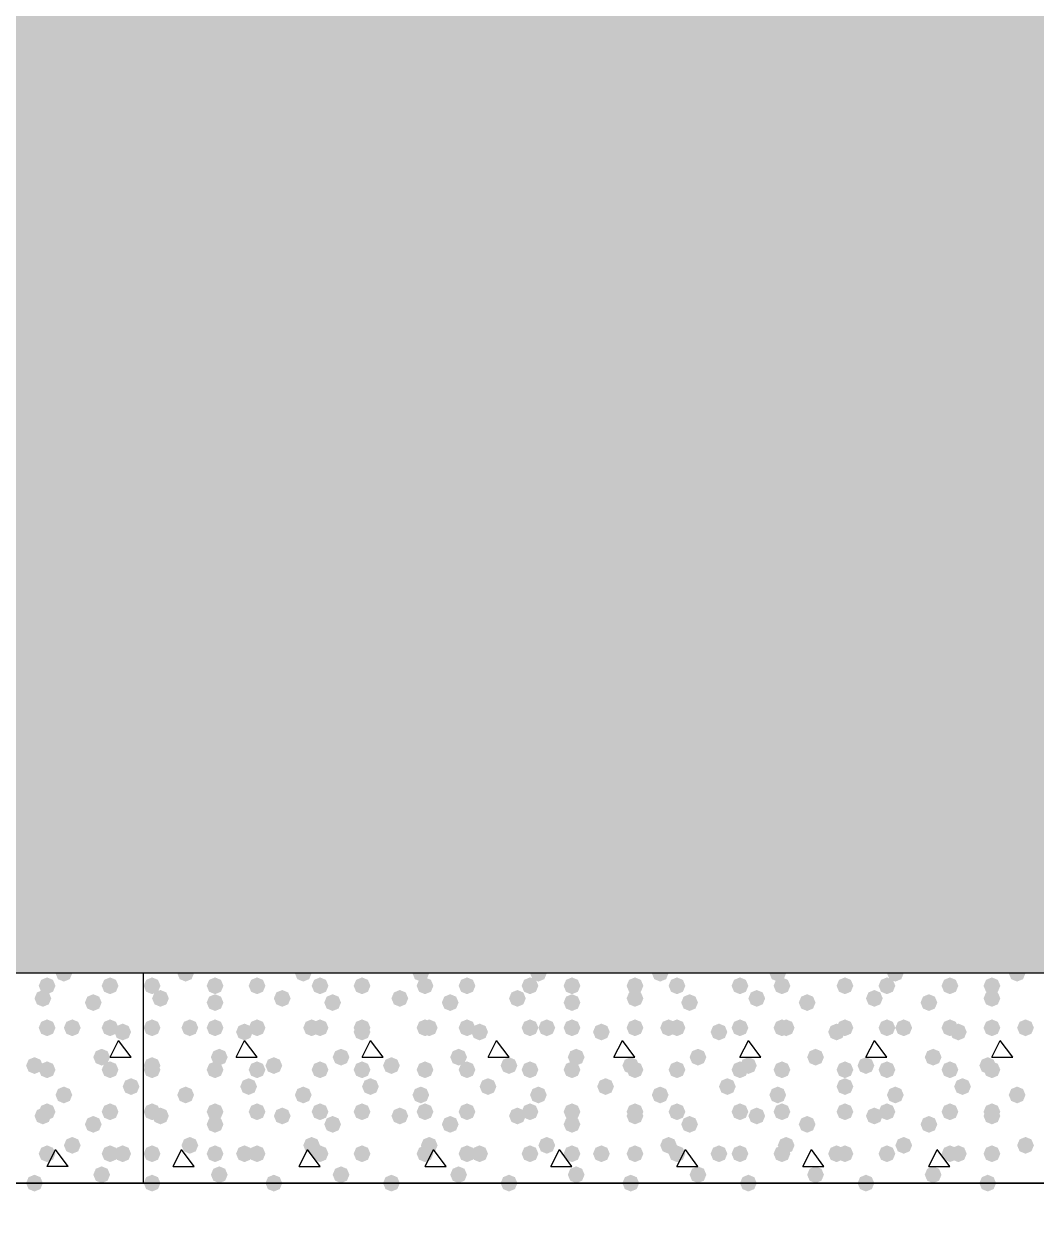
# Model space of a CAD drawing. Header units: millimetres. Extents: x 0 to 420, y 0 to 297.
# Drawn here: x 96.08 to 106.28, y 183.03 to 195.12 of the extents above; entities that cross this region are included whole.
import ezdxf

# ---------------------------------------------------------------- set-up
doc = ezdxf.new("R2010")
doc.units = ezdxf.units.MM
doc.layers.get('0').update_dxf_attribs({"linetype": 'CONTINUOUS'})

msp = doc.modelspace()

# ---------------------------------------------------------------- hatches: boundary and pattern name
at = {"true_color": 0x000008}
h = msp.add_hatch(color=0, dxfattribs=at)
h.paths.add_polyline_path([(201.125667, 204.639333), (39.708667, 204.639333), (201.125667, 185.547)], flags=0)
h.paths.add_polyline_path([(39.708667, 204.639333), (201.125667, 185.547), (39.708667, 185.547)], flags=0)
at = {"true_color": 0x000007}
for points in [[(96.562333, 185.547), (96.537463, 185.487204), (96.477667, 185.462333), (96.417871, 185.487204), (96.393, 185.547), (96.417871, 185.606796), (96.477667, 185.631667), (96.537462, 185.606796)], [(96.393, 185.42), (96.368129, 185.360204), (96.308333, 185.335333), (96.248537, 185.360204), (96.223667, 185.42), (96.248537, 185.479796), (96.308333, 185.504667), (96.368129, 185.479796)], [(97.028, 185.42), (97.003129, 185.360204), (96.943333, 185.335333), (96.883537, 185.360204), (96.858667, 185.42), (96.883537, 185.479796), (96.943333, 185.504667), (97.003129, 185.479796)], [(96.350667, 185.293), (96.325796, 185.233204), (96.266, 185.208333), (96.206204, 185.233204), (96.181333, 185.293), (96.206204, 185.352796), (96.266, 185.377667), (96.325796, 185.352796)], [(96.858667, 185.250667), (96.833796, 185.190871), (96.774, 185.166), (96.714204, 185.190871), (96.689333, 185.250667), (96.714204, 185.310462), (96.774, 185.335333), (96.833796, 185.310463)], [(96.393, 184.996667), (96.368129, 184.936871), (96.308333, 184.912), (96.248537, 184.936871), (96.223667, 184.996667), (96.248537, 185.056462), (96.308333, 185.081333), (96.368129, 185.056463)], [(96.647, 184.996667), (96.622129, 184.936871), (96.562333, 184.912), (96.502538, 184.936871), (96.477667, 184.996667), (96.502537, 185.056462), (96.562333, 185.081333), (96.622129, 185.056463)], [(97.028, 184.996667), (97.003129, 184.936871), (96.943333, 184.912), (96.883537, 184.936871), (96.858667, 184.996667), (96.883537, 185.056462), (96.943333, 185.081333), (97.003129, 185.056463)], [(97.155, 184.954333), (97.130129, 184.894537), (97.070333, 184.869667), (97.010538, 184.894537), (96.985667, 184.954333), (97.010537, 185.014129), (97.070333, 185.039), (97.130129, 185.014129)], [(96.943333, 184.700333), (96.918463, 184.640537), (96.858667, 184.615667), (96.798871, 184.640537), (96.774, 184.700333), (96.798871, 184.760129), (96.858667, 184.785), (96.918462, 184.760129)], [(96.266, 184.615667), (96.241129, 184.555871), (96.181333, 184.531), (96.121537, 184.555871), (96.096667, 184.615667), (96.121537, 184.675462), (96.181333, 184.700333), (96.241129, 184.675463)], [(96.393, 184.573333), (96.368129, 184.513537), (96.308333, 184.488667), (96.248537, 184.513537), (96.223667, 184.573333), (96.248537, 184.633129), (96.308333, 184.658), (96.368129, 184.633129)], [(97.028, 184.573333), (97.003129, 184.513537), (96.943333, 184.488667), (96.883537, 184.513537), (96.858667, 184.573333), (96.883537, 184.633129), (96.943333, 184.658), (97.003129, 184.633129)], [(97.239667, 184.404), (97.214796, 184.344204), (97.155, 184.319333), (97.095204, 184.344204), (97.070333, 184.404), (97.095204, 184.463796), (97.155, 184.488667), (97.214796, 184.463796)], [(96.562333, 184.319333), (96.537463, 184.259537), (96.477667, 184.234667), (96.417871, 184.259537), (96.393, 184.319333), (96.417871, 184.379129), (96.477667, 184.404), (96.537462, 184.379129)], [(96.350667, 184.107667), (96.325796, 184.047871), (96.266, 184.023), (96.206204, 184.047871), (96.181333, 184.107667), (96.206204, 184.167462), (96.266, 184.192333), (96.325796, 184.167463)], [(96.393, 184.15), (96.368129, 184.090204), (96.308333, 184.065333), (96.248537, 184.090204), (96.223667, 184.15), (96.248537, 184.209796), (96.308333, 184.234667), (96.368129, 184.209796)], [(97.028, 184.15), (97.003129, 184.090204), (96.943333, 184.065333), (96.883537, 184.090204), (96.858667, 184.15), (96.883537, 184.209796), (96.943333, 184.234667), (97.003129, 184.209796)], [(96.858667, 184.023), (96.833796, 183.963204), (96.774, 183.938333), (96.714204, 183.963204), (96.689333, 184.023), (96.714204, 184.082796), (96.774, 184.107667), (96.833796, 184.082796)], [(96.647, 183.811333), (96.622129, 183.751537), (96.562333, 183.726667), (96.502538, 183.751537), (96.477667, 183.811333), (96.502537, 183.871129), (96.562333, 183.896), (96.622129, 183.871129)], [(96.393, 183.726667), (96.368129, 183.666871), (96.308333, 183.642), (96.248537, 183.666871), (96.223667, 183.726667), (96.248537, 183.786462), (96.308333, 183.811333), (96.368129, 183.786463)], [(97.028, 183.726667), (97.003129, 183.666871), (96.943333, 183.642), (96.883537, 183.666871), (96.858667, 183.726667), (96.883537, 183.786462), (96.943333, 183.811333), (97.003129, 183.786463)], [(97.155, 183.726667), (97.130129, 183.666871), (97.070333, 183.642), (97.010538, 183.666871), (96.985667, 183.726667), (97.010537, 183.786462), (97.070333, 183.811333), (97.130129, 183.786463)], [(96.943333, 183.515), (96.918463, 183.455204), (96.858667, 183.430333), (96.798871, 183.455204), (96.774, 183.515), (96.798871, 183.574796), (96.858667, 183.599667), (96.918462, 183.574796)], [(96.266, 183.430333), (96.241129, 183.370537), (96.181333, 183.345667), (96.121537, 183.370537), (96.096667, 183.430333), (96.121537, 183.490129), (96.181333, 183.515), (96.241129, 183.490129)]]:
    msp.add_hatch(color=0, dxfattribs=at).paths.add_polyline_path(points, flags=0)
at = {"true_color": 0x000008}
for points in [[(97.79, 185.547), (97.765129, 185.487204), (97.705333, 185.462333), (97.645538, 185.487204), (97.620667, 185.547), (97.645537, 185.606796), (97.705333, 185.631667), (97.765129, 185.606796)], [(98.975333, 185.547), (98.950463, 185.487204), (98.890667, 185.462333), (98.830871, 185.487204), (98.806, 185.547), (98.830871, 185.606796), (98.890667, 185.631667), (98.950462, 185.606796)], [(100.160667, 185.547), (100.135796, 185.487204), (100.076, 185.462333), (100.016204, 185.487204), (99.991333, 185.547), (100.016204, 185.606796), (100.076, 185.631667), (100.135796, 185.606796)], [(101.346, 185.547), (101.321129, 185.487204), (101.261333, 185.462333), (101.201537, 185.487204), (101.176667, 185.547), (101.201537, 185.606796), (101.261333, 185.631667), (101.321129, 185.606796)], [(102.573667, 185.547), (102.548796, 185.487204), (102.489, 185.462333), (102.429204, 185.487204), (102.404333, 185.547), (102.429204, 185.606796), (102.489, 185.631667), (102.548796, 185.606796)], [(103.759, 185.547), (103.734129, 185.487204), (103.674333, 185.462333), (103.614538, 185.487204), (103.589667, 185.547), (103.614537, 185.606796), (103.674333, 185.631667), (103.734129, 185.606796)], [(104.944333, 185.547), (104.919462, 185.487204), (104.859667, 185.462333), (104.799871, 185.487204), (104.775, 185.547), (104.799871, 185.606796), (104.859667, 185.631667), (104.919462, 185.606796)], [(106.172, 185.547), (106.147129, 185.487204), (106.087333, 185.462333), (106.027538, 185.487204), (106.002667, 185.547), (106.027537, 185.606796), (106.087333, 185.631667), (106.147129, 185.606796)], [(97.451333, 185.42), (97.426463, 185.360204), (97.366667, 185.335333), (97.306871, 185.360204), (97.282, 185.42), (97.306871, 185.479796), (97.366667, 185.504667), (97.426462, 185.479796)], [(98.086333, 185.42), (98.061462, 185.360204), (98.001667, 185.335333), (97.941871, 185.360204), (97.917, 185.42), (97.941871, 185.479796), (98.001667, 185.504667), (98.061462, 185.479796)], [(98.509667, 185.42), (98.484796, 185.360204), (98.425, 185.335333), (98.365204, 185.360204), (98.340333, 185.42), (98.365204, 185.479796), (98.425, 185.504667), (98.484796, 185.479796)], [(99.144667, 185.42), (99.119796, 185.360204), (99.06, 185.335333), (99.000204, 185.360204), (98.975333, 185.42), (99.000204, 185.479796), (99.06, 185.504667), (99.119796, 185.479796)], [(99.568, 185.42), (99.543129, 185.360204), (99.483333, 185.335333), (99.423537, 185.360204), (99.398667, 185.42), (99.423537, 185.479796), (99.483333, 185.504667), (99.543129, 185.479796)], [(100.203, 185.42), (100.178129, 185.360204), (100.118333, 185.335333), (100.058538, 185.360204), (100.033667, 185.42), (100.058537, 185.479796), (100.118333, 185.504667), (100.178129, 185.479796)], [(100.626333, 185.42), (100.601463, 185.360204), (100.541667, 185.335333), (100.481871, 185.360204), (100.457, 185.42), (100.481871, 185.479796), (100.541667, 185.504667), (100.601462, 185.479796)], [(101.261333, 185.42), (101.236463, 185.360204), (101.176667, 185.335333), (101.116871, 185.360204), (101.092, 185.42), (101.116871, 185.479796), (101.176667, 185.504667), (101.236462, 185.479796)], [(101.684667, 185.42), (101.659796, 185.360204), (101.6, 185.335333), (101.540204, 185.360204), (101.515333, 185.42), (101.540204, 185.479796), (101.6, 185.504667), (101.659796, 185.479796)], [(102.319667, 185.42), (102.294796, 185.360204), (102.235, 185.335333), (102.175204, 185.360204), (102.150333, 185.42), (102.175204, 185.479796), (102.235, 185.504667), (102.294796, 185.479796)], [(102.743, 185.42), (102.718129, 185.360204), (102.658333, 185.335333), (102.598537, 185.360204), (102.573667, 185.42), (102.598537, 185.479796), (102.658333, 185.504667), (102.718129, 185.479796)], [(103.378, 185.42), (103.353129, 185.360204), (103.293333, 185.335333), (103.233538, 185.360204), (103.208667, 185.42), (103.233537, 185.479796), (103.293333, 185.504667), (103.353129, 185.479796)], [(103.801333, 185.42), (103.776462, 185.360204), (103.716667, 185.335333), (103.656871, 185.360204), (103.632, 185.42), (103.656871, 185.479796), (103.716667, 185.504667), (103.776462, 185.479796)], [(104.436333, 185.42), (104.411463, 185.360204), (104.351667, 185.335333), (104.291871, 185.360204), (104.267, 185.42), (104.291871, 185.479796), (104.351667, 185.504667), (104.411462, 185.479796)], [(104.859667, 185.42), (104.834796, 185.360204), (104.775, 185.335333), (104.715204, 185.360204), (104.690333, 185.42), (104.715204, 185.479796), (104.775, 185.504667), (104.834796, 185.479796)], [(105.494667, 185.42), (105.469796, 185.360204), (105.41, 185.335333), (105.350204, 185.360204), (105.325333, 185.42), (105.350204, 185.479796), (105.41, 185.504667), (105.469796, 185.479796)], [(105.918, 185.42), (105.893129, 185.360204), (105.833333, 185.335333), (105.773537, 185.360204), (105.748667, 185.42), (105.773537, 185.479796), (105.833333, 185.504667), (105.893129, 185.479796)], [(97.536, 185.293), (97.511129, 185.233204), (97.451333, 185.208333), (97.391537, 185.233204), (97.366667, 185.293), (97.391537, 185.352796), (97.451333, 185.377667), (97.511129, 185.352796)], [(98.086333, 185.250667), (98.061462, 185.190871), (98.001667, 185.166), (97.941871, 185.190871), (97.917, 185.250667), (97.941871, 185.310462), (98.001667, 185.335333), (98.061462, 185.310463)], [(98.763667, 185.293), (98.738796, 185.233204), (98.679, 185.208333), (98.619204, 185.233204), (98.594333, 185.293), (98.619204, 185.352796), (98.679, 185.377667), (98.738796, 185.352796)], [(99.271667, 185.250667), (99.246796, 185.190871), (99.187, 185.166), (99.127204, 185.190871), (99.102333, 185.250667), (99.127204, 185.310462), (99.187, 185.335333), (99.246796, 185.310463)], [(99.949, 185.293), (99.924129, 185.233204), (99.864333, 185.208333), (99.804538, 185.233204), (99.779667, 185.293), (99.804537, 185.352796), (99.864333, 185.377667), (99.924129, 185.352796)], [(100.457, 185.250667), (100.432129, 185.190871), (100.372333, 185.166), (100.312538, 185.190871), (100.287667, 185.250667), (100.312537, 185.310462), (100.372333, 185.335333), (100.432129, 185.310463)], [(101.134333, 185.293), (101.109462, 185.233204), (101.049667, 185.208333), (100.989871, 185.233204), (100.965, 185.293), (100.989871, 185.352796), (101.049667, 185.377667), (101.109462, 185.352796)], [(101.684667, 185.250667), (101.659796, 185.190871), (101.6, 185.166), (101.540204, 185.190871), (101.515333, 185.250667), (101.540204, 185.310462), (101.6, 185.335333), (101.659796, 185.310463)], [(102.319667, 185.293), (102.294796, 185.233204), (102.235, 185.208333), (102.175204, 185.233204), (102.150333, 185.293), (102.175204, 185.352796), (102.235, 185.377667), (102.294796, 185.352796)], [(102.87, 185.250667), (102.845129, 185.190871), (102.785333, 185.166), (102.725538, 185.190871), (102.700667, 185.250667), (102.725537, 185.310462), (102.785333, 185.335333), (102.845129, 185.310463)], [(103.547333, 185.293), (103.522463, 185.233204), (103.462667, 185.208333), (103.402871, 185.233204), (103.378, 185.293), (103.402871, 185.352796), (103.462667, 185.377667), (103.522462, 185.352796)], [(104.055333, 185.250667), (104.030463, 185.190871), (103.970667, 185.166), (103.910871, 185.190871), (103.886, 185.250667), (103.910871, 185.310462), (103.970667, 185.335333), (104.030462, 185.310463)], [(104.732667, 185.293), (104.707796, 185.233204), (104.648, 185.208333), (104.588204, 185.233204), (104.563333, 185.293), (104.588204, 185.352796), (104.648, 185.377667), (104.707796, 185.352796)], [(105.283, 185.250667), (105.258129, 185.190871), (105.198333, 185.166), (105.138538, 185.190871), (105.113667, 185.250667), (105.138537, 185.310462), (105.198333, 185.335333), (105.258129, 185.310463)], [(105.918, 185.293), (105.893129, 185.233204), (105.833333, 185.208333), (105.773537, 185.233204), (105.748667, 185.293), (105.773537, 185.352796), (105.833333, 185.377667), (105.893129, 185.352796)], [(97.451333, 184.996667), (97.426463, 184.936871), (97.366667, 184.912), (97.306871, 184.936871), (97.282, 184.996667), (97.306871, 185.056462), (97.366667, 185.081333), (97.426462, 185.056463)], [(97.832333, 184.996667), (97.807463, 184.936871), (97.747667, 184.912), (97.687871, 184.936871), (97.663, 184.996667), (97.687871, 185.056462), (97.747667, 185.081333), (97.807462, 185.056463)], [(98.086333, 184.996667), (98.061462, 184.936871), (98.001667, 184.912), (97.941871, 184.936871), (97.917, 184.996667), (97.941871, 185.056462), (98.001667, 185.081333), (98.061462, 185.056463)], [(98.382667, 184.954333), (98.357796, 184.894537), (98.298, 184.869667), (98.238204, 184.894537), (98.213333, 184.954333), (98.238204, 185.014129), (98.298, 185.039), (98.357796, 185.014129)], [(98.509667, 184.996667), (98.484796, 184.936871), (98.425, 184.912), (98.365204, 184.936871), (98.340333, 184.996667), (98.365204, 185.056462), (98.425, 185.081333), (98.484796, 185.056463)], [(99.06, 184.996667), (99.035129, 184.936871), (98.975333, 184.912), (98.915538, 184.936871), (98.890667, 184.996667), (98.915537, 185.056462), (98.975333, 185.081333), (99.035129, 185.056463)], [(99.144667, 184.996667), (99.119796, 184.936871), (99.06, 184.912), (99.000204, 184.936871), (98.975333, 184.996667), (99.000204, 185.056462), (99.06, 185.081333), (99.119796, 185.056463)], [(99.568, 184.996667), (99.543129, 184.936871), (99.483333, 184.912), (99.423537, 184.936871), (99.398667, 184.996667), (99.423537, 185.056462), (99.483333, 185.081333), (99.543129, 185.056463)], [(99.568, 184.954333), (99.543129, 184.894537), (99.483333, 184.869667), (99.423537, 184.894537), (99.398667, 184.954333), (99.423537, 185.014129), (99.483333, 185.039), (99.543129, 185.014129)], [(100.203, 184.996667), (100.178129, 184.936871), (100.118333, 184.912), (100.058538, 184.936871), (100.033667, 184.996667), (100.058537, 185.056462), (100.118333, 185.081333), (100.178129, 185.056463)], [(100.245333, 184.996667), (100.220463, 184.936871), (100.160667, 184.912), (100.100871, 184.936871), (100.076, 184.996667), (100.100871, 185.056462), (100.160667, 185.081333), (100.220462, 185.056463)], [(100.626333, 184.996667), (100.601463, 184.936871), (100.541667, 184.912), (100.481871, 184.936871), (100.457, 184.996667), (100.481871, 185.056462), (100.541667, 185.081333), (100.601462, 185.056463)], [(100.753333, 184.954333), (100.728463, 184.894537), (100.668667, 184.869667), (100.608871, 184.894537), (100.584, 184.954333), (100.608871, 185.014129), (100.668667, 185.039), (100.728462, 185.014129)], [(101.261333, 184.996667), (101.236463, 184.936871), (101.176667, 184.912), (101.116871, 184.936871), (101.092, 184.996667), (101.116871, 185.056462), (101.176667, 185.081333), (101.236462, 185.056463)], [(101.430667, 184.996667), (101.405796, 184.936871), (101.346, 184.912), (101.286204, 184.936871), (101.261333, 184.996667), (101.286204, 185.056462), (101.346, 185.081333), (101.405796, 185.056463)], [(101.684667, 184.996667), (101.659796, 184.936871), (101.6, 184.912), (101.540204, 184.936871), (101.515333, 184.996667), (101.540204, 185.056462), (101.6, 185.081333), (101.659796, 185.056463)], [(101.981, 184.954333), (101.956129, 184.894537), (101.896333, 184.869667), (101.836537, 184.894537), (101.811667, 184.954333), (101.836537, 185.014129), (101.896333, 185.039), (101.956129, 185.014129)], [(102.319667, 184.996667), (102.294796, 184.936871), (102.235, 184.912), (102.175204, 184.936871), (102.150333, 184.996667), (102.175204, 185.056462), (102.235, 185.081333), (102.294796, 185.056463)], [(102.658333, 184.996667), (102.633463, 184.936871), (102.573667, 184.912), (102.513871, 184.936871), (102.489, 184.996667), (102.513871, 185.056462), (102.573667, 185.081333), (102.633462, 185.056463)], [(102.743, 184.996667), (102.718129, 184.936871), (102.658333, 184.912), (102.598537, 184.936871), (102.573667, 184.996667), (102.598537, 185.056462), (102.658333, 185.081333), (102.718129, 185.056463)], [(103.166333, 184.954333), (103.141462, 184.894537), (103.081667, 184.869667), (103.021871, 184.894537), (102.997, 184.954333), (103.021871, 185.014129), (103.081667, 185.039), (103.141462, 185.014129)], [(103.378, 184.996667), (103.353129, 184.936871), (103.293333, 184.912), (103.233538, 184.936871), (103.208667, 184.996667), (103.233537, 185.056462), (103.293333, 185.081333), (103.353129, 185.056463)], [(103.801333, 184.996667), (103.776462, 184.936871), (103.716667, 184.912), (103.656871, 184.936871), (103.632, 184.996667), (103.656871, 185.056462), (103.716667, 185.081333), (103.776462, 185.056463)], [(103.843667, 184.996667), (103.818796, 184.936871), (103.759, 184.912), (103.699204, 184.936871), (103.674333, 184.996667), (103.699204, 185.056462), (103.759, 185.081333), (103.818796, 185.056463)], [(104.351667, 184.954333), (104.326796, 184.894537), (104.267, 184.869667), (104.207204, 184.894537), (104.182333, 184.954333), (104.207204, 185.014129), (104.267, 185.039), (104.326796, 185.014129)], [(104.436333, 184.996667), (104.411463, 184.936871), (104.351667, 184.912), (104.291871, 184.936871), (104.267, 184.996667), (104.291871, 185.056462), (104.351667, 185.081333), (104.411462, 185.056463)], [(104.859667, 184.996667), (104.834796, 184.936871), (104.775, 184.912), (104.715204, 184.936871), (104.690333, 184.996667), (104.715204, 185.056462), (104.775, 185.081333), (104.834796, 185.056463)], [(105.029, 184.996667), (105.004129, 184.936871), (104.944333, 184.912), (104.884538, 184.936871), (104.859667, 184.996667), (104.884537, 185.056462), (104.944333, 185.081333), (105.004129, 185.056463)], [(105.494667, 184.996667), (105.469796, 184.936871), (105.41, 184.912), (105.350204, 184.936871), (105.325333, 184.996667), (105.350204, 185.056462), (105.41, 185.081333), (105.469796, 185.056463)], [(105.579333, 184.954333), (105.554462, 184.894537), (105.494667, 184.869667), (105.434871, 184.894537), (105.41, 184.954333), (105.434871, 185.014129), (105.494667, 185.039), (105.554462, 185.014129)], [(105.918, 184.996667), (105.893129, 184.936871), (105.833333, 184.912), (105.773537, 184.936871), (105.748667, 184.996667), (105.773537, 185.056462), (105.833333, 185.081333), (105.893129, 185.056463)], [(106.256667, 184.996667), (106.231796, 184.936871), (106.172, 184.912), (106.112204, 184.936871), (106.087333, 184.996667), (106.112204, 185.056462), (106.172, 185.081333), (106.231796, 185.056463)], [(98.128667, 184.700333), (98.103796, 184.640537), (98.044, 184.615667), (97.984204, 184.640537), (97.959333, 184.700333), (97.984204, 184.760129), (98.044, 184.785), (98.103796, 184.760129)], [(99.356333, 184.700333), (99.331463, 184.640537), (99.271667, 184.615667), (99.211871, 184.640537), (99.187, 184.700333), (99.211871, 184.760129), (99.271667, 184.785), (99.331462, 184.760129)], [(100.541667, 184.700333), (100.516796, 184.640537), (100.457, 184.615667), (100.397204, 184.640537), (100.372333, 184.700333), (100.397204, 184.760129), (100.457, 184.785), (100.516796, 184.760129)], [(101.727, 184.700333), (101.702129, 184.640537), (101.642333, 184.615667), (101.582538, 184.640537), (101.557667, 184.700333), (101.582537, 184.760129), (101.642333, 184.785), (101.702129, 184.760129)], [(102.954667, 184.700333), (102.929796, 184.640537), (102.87, 184.615667), (102.810204, 184.640537), (102.785333, 184.700333), (102.810204, 184.760129), (102.87, 184.785), (102.929796, 184.760129)], [(104.14, 184.700333), (104.115129, 184.640537), (104.055333, 184.615667), (103.995538, 184.640537), (103.970667, 184.700333), (103.995537, 184.760129), (104.055333, 184.785), (104.115129, 184.760129)], [(105.325333, 184.700333), (105.300463, 184.640537), (105.240667, 184.615667), (105.180871, 184.640537), (105.156, 184.700333), (105.180871, 184.760129), (105.240667, 184.785), (105.300462, 184.760129)], [(97.451333, 184.615667), (97.426463, 184.555871), (97.366667, 184.531), (97.306871, 184.555871), (97.282, 184.615667), (97.306871, 184.675462), (97.366667, 184.700333), (97.426462, 184.675463)], [(97.451333, 184.573333), (97.426463, 184.513537), (97.366667, 184.488667), (97.306871, 184.513537), (97.282, 184.573333), (97.306871, 184.633129), (97.366667, 184.658), (97.426462, 184.633129)], [(98.086333, 184.573333), (98.061462, 184.513537), (98.001667, 184.488667), (97.941871, 184.513537), (97.917, 184.573333), (97.941871, 184.633129), (98.001667, 184.658), (98.061462, 184.633129)], [(98.509667, 184.573333), (98.484796, 184.513537), (98.425, 184.488667), (98.365204, 184.513537), (98.340333, 184.573333), (98.365204, 184.633129), (98.425, 184.658), (98.484796, 184.633129)], [(98.679, 184.615667), (98.654129, 184.555871), (98.594333, 184.531), (98.534538, 184.555871), (98.509667, 184.615667), (98.534537, 184.675462), (98.594333, 184.700333), (98.654129, 184.675463)], [(99.144667, 184.573333), (99.119796, 184.513537), (99.06, 184.488667), (99.000204, 184.513537), (98.975333, 184.573333), (99.000204, 184.633129), (99.06, 184.658), (99.119796, 184.633129)], [(99.568, 184.573333), (99.543129, 184.513537), (99.483333, 184.488667), (99.423537, 184.513537), (99.398667, 184.573333), (99.423537, 184.633129), (99.483333, 184.658), (99.543129, 184.633129)], [(99.864333, 184.615667), (99.839462, 184.555871), (99.779667, 184.531), (99.719871, 184.555871), (99.695, 184.615667), (99.719871, 184.675462), (99.779667, 184.700333), (99.839462, 184.675463)], [(100.203, 184.573333), (100.178129, 184.513537), (100.118333, 184.488667), (100.058538, 184.513537), (100.033667, 184.573333), (100.058537, 184.633129), (100.118333, 184.658), (100.178129, 184.633129)], [(100.626333, 184.573333), (100.601463, 184.513537), (100.541667, 184.488667), (100.481871, 184.513537), (100.457, 184.573333), (100.481871, 184.633129), (100.541667, 184.658), (100.601462, 184.633129)], [(101.049667, 184.615667), (101.024796, 184.555871), (100.965, 184.531), (100.905204, 184.555871), (100.880333, 184.615667), (100.905204, 184.675462), (100.965, 184.700333), (101.024796, 184.675463)], [(101.261333, 184.573333), (101.236463, 184.513537), (101.176667, 184.488667), (101.116871, 184.513537), (101.092, 184.573333), (101.116871, 184.633129), (101.176667, 184.658), (101.236462, 184.633129)], [(101.684667, 184.573333), (101.659796, 184.513537), (101.6, 184.488667), (101.540204, 184.513537), (101.515333, 184.573333), (101.540204, 184.633129), (101.6, 184.658), (101.659796, 184.633129)], [(102.277333, 184.615667), (102.252463, 184.555871), (102.192667, 184.531), (102.132871, 184.555871), (102.108, 184.615667), (102.132871, 184.675462), (102.192667, 184.700333), (102.252462, 184.675463)], [(102.319667, 184.573333), (102.294796, 184.513537), (102.235, 184.488667), (102.175204, 184.513537), (102.150333, 184.573333), (102.175204, 184.633129), (102.235, 184.658), (102.294796, 184.633129)], [(102.743, 184.573333), (102.718129, 184.513537), (102.658333, 184.488667), (102.598537, 184.513537), (102.573667, 184.573333), (102.598537, 184.633129), (102.658333, 184.658), (102.718129, 184.633129)], [(103.378, 184.573333), (103.353129, 184.513537), (103.293333, 184.488667), (103.233538, 184.513537), (103.208667, 184.573333), (103.233537, 184.633129), (103.293333, 184.658), (103.353129, 184.633129)], [(103.462667, 184.615667), (103.437796, 184.555871), (103.378, 184.531), (103.318204, 184.555871), (103.293333, 184.615667), (103.318204, 184.675462), (103.378, 184.700333), (103.437796, 184.675463)], [(103.801333, 184.573333), (103.776462, 184.513537), (103.716667, 184.488667), (103.656871, 184.513537), (103.632, 184.573333), (103.656871, 184.633129), (103.716667, 184.658), (103.776462, 184.633129)], [(104.436333, 184.573333), (104.411463, 184.513537), (104.351667, 184.488667), (104.291871, 184.513537), (104.267, 184.573333), (104.291871, 184.633129), (104.351667, 184.658), (104.411462, 184.633129)], [(104.648, 184.615667), (104.623129, 184.555871), (104.563333, 184.531), (104.503537, 184.555871), (104.478667, 184.615667), (104.503537, 184.675462), (104.563333, 184.700333), (104.623129, 184.675463)], [(104.859667, 184.573333), (104.834796, 184.513537), (104.775, 184.488667), (104.715204, 184.513537), (104.690333, 184.573333), (104.715204, 184.633129), (104.775, 184.658), (104.834796, 184.633129)], [(105.494667, 184.573333), (105.469796, 184.513537), (105.41, 184.488667), (105.350204, 184.513537), (105.325333, 184.573333), (105.350204, 184.633129), (105.41, 184.658), (105.469796, 184.633129)], [(105.875667, 184.615667), (105.850796, 184.555871), (105.791, 184.531), (105.731204, 184.555871), (105.706333, 184.615667), (105.731204, 184.675462), (105.791, 184.700333), (105.850796, 184.675463)], [(105.918, 184.573333), (105.893129, 184.513537), (105.833333, 184.488667), (105.773537, 184.513537), (105.748667, 184.573333), (105.773537, 184.633129), (105.833333, 184.658), (105.893129, 184.633129)], [(98.425, 184.404), (98.400129, 184.344204), (98.340333, 184.319333), (98.280538, 184.344204), (98.255667, 184.404), (98.280537, 184.463796), (98.340333, 184.488667), (98.400129, 184.463796)], [(99.652667, 184.404), (99.627796, 184.344204), (99.568, 184.319333), (99.508204, 184.344204), (99.483333, 184.404), (99.508204, 184.463796), (99.568, 184.488667), (99.627796, 184.463796)], [(100.838, 184.404), (100.813129, 184.344204), (100.753333, 184.319333), (100.693537, 184.344204), (100.668667, 184.404), (100.693537, 184.463796), (100.753333, 184.488667), (100.813129, 184.463796)], [(102.023333, 184.404), (101.998463, 184.344204), (101.938667, 184.319333), (101.878871, 184.344204), (101.854, 184.404), (101.878871, 184.463796), (101.938667, 184.488667), (101.998462, 184.463796)], [(103.251, 184.404), (103.226129, 184.344204), (103.166333, 184.319333), (103.106537, 184.344204), (103.081667, 184.404), (103.106537, 184.463796), (103.166333, 184.488667), (103.226129, 184.463796)], [(104.436333, 184.404), (104.411463, 184.344204), (104.351667, 184.319333), (104.291871, 184.344204), (104.267, 184.404), (104.291871, 184.463796), (104.351667, 184.488667), (104.411462, 184.463796)], [(105.621667, 184.404), (105.596796, 184.344204), (105.537, 184.319333), (105.477204, 184.344204), (105.452333, 184.404), (105.477204, 184.463796), (105.537, 184.488667), (105.596796, 184.463796)], [(97.79, 184.319333), (97.765129, 184.259537), (97.705333, 184.234667), (97.645538, 184.259537), (97.620667, 184.319333), (97.645537, 184.379129), (97.705333, 184.404), (97.765129, 184.379129)], [(98.975333, 184.319333), (98.950463, 184.259537), (98.890667, 184.234667), (98.830871, 184.259537), (98.806, 184.319333), (98.830871, 184.379129), (98.890667, 184.404), (98.950462, 184.379129)], [(100.160667, 184.319333), (100.135796, 184.259537), (100.076, 184.234667), (100.016204, 184.259537), (99.991333, 184.319333), (100.016204, 184.379129), (100.076, 184.404), (100.135796, 184.379129)], [(101.346, 184.319333), (101.321129, 184.259537), (101.261333, 184.234667), (101.201537, 184.259537), (101.176667, 184.319333), (101.201537, 184.379129), (101.261333, 184.404), (101.321129, 184.379129)], [(102.573667, 184.319333), (102.548796, 184.259537), (102.489, 184.234667), (102.429204, 184.259537), (102.404333, 184.319333), (102.429204, 184.379129), (102.489, 184.404), (102.548796, 184.379129)], [(103.759, 184.319333), (103.734129, 184.259537), (103.674333, 184.234667), (103.614538, 184.259537), (103.589667, 184.319333), (103.614537, 184.379129), (103.674333, 184.404), (103.734129, 184.379129)], [(104.944333, 184.319333), (104.919462, 184.259537), (104.859667, 184.234667), (104.799871, 184.259537), (104.775, 184.319333), (104.799871, 184.379129), (104.859667, 184.404), (104.919462, 184.379129)], [(106.172, 184.319333), (106.147129, 184.259537), (106.087333, 184.234667), (106.027538, 184.259537), (106.002667, 184.319333), (106.027537, 184.379129), (106.087333, 184.404), (106.147129, 184.379129)], [(97.451333, 184.15), (97.426463, 184.090204), (97.366667, 184.065333), (97.306871, 184.090204), (97.282, 184.15), (97.306871, 184.209796), (97.366667, 184.234667), (97.426462, 184.209796)], [(97.536, 184.107667), (97.511129, 184.047871), (97.451333, 184.023), (97.391537, 184.047871), (97.366667, 184.107667), (97.391537, 184.167462), (97.451333, 184.192333), (97.511129, 184.167463)], [(98.086333, 184.15), (98.061462, 184.090204), (98.001667, 184.065333), (97.941871, 184.090204), (97.917, 184.15), (97.941871, 184.209796), (98.001667, 184.234667), (98.061462, 184.209796)], [(98.509667, 184.15), (98.484796, 184.090204), (98.425, 184.065333), (98.365204, 184.090204), (98.340333, 184.15), (98.365204, 184.209796), (98.425, 184.234667), (98.484796, 184.209796)], [(98.763667, 184.107667), (98.738796, 184.047871), (98.679, 184.023), (98.619204, 184.047871), (98.594333, 184.107667), (98.619204, 184.167462), (98.679, 184.192333), (98.738796, 184.167463)], [(99.144667, 184.15), (99.119796, 184.090204), (99.06, 184.065333), (99.000204, 184.090204), (98.975333, 184.15), (99.000204, 184.209796), (99.06, 184.234667), (99.119796, 184.209796)], [(99.568, 184.15), (99.543129, 184.090204), (99.483333, 184.065333), (99.423537, 184.090204), (99.398667, 184.15), (99.423537, 184.209796), (99.483333, 184.234667), (99.543129, 184.209796)], [(99.949, 184.107667), (99.924129, 184.047871), (99.864333, 184.023), (99.804538, 184.047871), (99.779667, 184.107667), (99.804537, 184.167462), (99.864333, 184.192333), (99.924129, 184.167463)], [(100.203, 184.15), (100.178129, 184.090204), (100.118333, 184.065333), (100.058538, 184.090204), (100.033667, 184.15), (100.058537, 184.209796), (100.118333, 184.234667), (100.178129, 184.209796)], [(100.626333, 184.15), (100.601463, 184.090204), (100.541667, 184.065333), (100.481871, 184.090204), (100.457, 184.15), (100.481871, 184.209796), (100.541667, 184.234667), (100.601462, 184.209796)], [(101.134333, 184.107667), (101.109462, 184.047871), (101.049667, 184.023), (100.989871, 184.047871), (100.965, 184.107667), (100.989871, 184.167462), (101.049667, 184.192333), (101.109462, 184.167463)], [(101.261333, 184.15), (101.236463, 184.090204), (101.176667, 184.065333), (101.116871, 184.090204), (101.092, 184.15), (101.116871, 184.209796), (101.176667, 184.234667), (101.236462, 184.209796)], [(101.684667, 184.15), (101.659796, 184.090204), (101.6, 184.065333), (101.540204, 184.090204), (101.515333, 184.15), (101.540204, 184.209796), (101.6, 184.234667), (101.659796, 184.209796)], [(102.319667, 184.15), (102.294796, 184.090204), (102.235, 184.065333), (102.175204, 184.090204), (102.150333, 184.15), (102.175204, 184.209796), (102.235, 184.234667), (102.294796, 184.209796)], [(102.319667, 184.107667), (102.294796, 184.047871), (102.235, 184.023), (102.175204, 184.047871), (102.150333, 184.107667), (102.175204, 184.167462), (102.235, 184.192333), (102.294796, 184.167463)], [(102.743, 184.15), (102.718129, 184.090204), (102.658333, 184.065333), (102.598537, 184.090204), (102.573667, 184.15), (102.598537, 184.209796), (102.658333, 184.234667), (102.718129, 184.209796)], [(103.378, 184.15), (103.353129, 184.090204), (103.293333, 184.065333), (103.233538, 184.090204), (103.208667, 184.15), (103.233537, 184.209796), (103.293333, 184.234667), (103.353129, 184.209796)], [(103.547333, 184.107667), (103.522463, 184.047871), (103.462667, 184.023), (103.402871, 184.047871), (103.378, 184.107667), (103.402871, 184.167462), (103.462667, 184.192333), (103.522462, 184.167463)], [(103.801333, 184.15), (103.776462, 184.090204), (103.716667, 184.065333), (103.656871, 184.090204), (103.632, 184.15), (103.656871, 184.209796), (103.716667, 184.234667), (103.776462, 184.209796)], [(104.436333, 184.15), (104.411463, 184.090204), (104.351667, 184.065333), (104.291871, 184.090204), (104.267, 184.15), (104.291871, 184.209796), (104.351667, 184.234667), (104.411462, 184.209796)], [(104.732667, 184.107667), (104.707796, 184.047871), (104.648, 184.023), (104.588204, 184.047871), (104.563333, 184.107667), (104.588204, 184.167462), (104.648, 184.192333), (104.707796, 184.167463)], [(104.859667, 184.15), (104.834796, 184.090204), (104.775, 184.065333), (104.715204, 184.090204), (104.690333, 184.15), (104.715204, 184.209796), (104.775, 184.234667), (104.834796, 184.209796)], [(105.494667, 184.15), (105.469796, 184.090204), (105.41, 184.065333), (105.350204, 184.090204), (105.325333, 184.15), (105.350204, 184.209796), (105.41, 184.234667), (105.469796, 184.209796)], [(105.918, 184.15), (105.893129, 184.090204), (105.833333, 184.065333), (105.773537, 184.090204), (105.748667, 184.15), (105.773537, 184.209796), (105.833333, 184.234667), (105.893129, 184.209796)], [(105.918, 184.107667), (105.893129, 184.047871), (105.833333, 184.023), (105.773537, 184.047871), (105.748667, 184.107667), (105.773537, 184.167462), (105.833333, 184.192333), (105.893129, 184.167463)], [(98.086333, 184.023), (98.061462, 183.963204), (98.001667, 183.938333), (97.941871, 183.963204), (97.917, 184.023), (97.941871, 184.082796), (98.001667, 184.107667), (98.061462, 184.082796)], [(99.271667, 184.023), (99.246796, 183.963204), (99.187, 183.938333), (99.127204, 183.963204), (99.102333, 184.023), (99.127204, 184.082796), (99.187, 184.107667), (99.246796, 184.082796)], [(100.457, 184.023), (100.432129, 183.963204), (100.372333, 183.938333), (100.312538, 183.963204), (100.287667, 184.023), (100.312537, 184.082796), (100.372333, 184.107667), (100.432129, 184.082796)], [(101.684667, 184.023), (101.659796, 183.963204), (101.6, 183.938333), (101.540204, 183.963204), (101.515333, 184.023), (101.540204, 184.082796), (101.6, 184.107667), (101.659796, 184.082796)], [(102.87, 184.023), (102.845129, 183.963204), (102.785333, 183.938333), (102.725538, 183.963204), (102.700667, 184.023), (102.725537, 184.082796), (102.785333, 184.107667), (102.845129, 184.082796)], [(104.055333, 184.023), (104.030463, 183.963204), (103.970667, 183.938333), (103.910871, 183.963204), (103.886, 184.023), (103.910871, 184.082796), (103.970667, 184.107667), (104.030462, 184.082796)], [(105.283, 184.023), (105.258129, 183.963204), (105.198333, 183.938333), (105.138538, 183.963204), (105.113667, 184.023), (105.138537, 184.082796), (105.198333, 184.107667), (105.258129, 184.082796)], [(97.832333, 183.811333), (97.807463, 183.751537), (97.747667, 183.726667), (97.687871, 183.751537), (97.663, 183.811333), (97.687871, 183.871129), (97.747667, 183.896), (97.807462, 183.871129)], [(99.06, 183.811333), (99.035129, 183.751537), (98.975333, 183.726667), (98.915538, 183.751537), (98.890667, 183.811333), (98.915537, 183.871129), (98.975333, 183.896), (99.035129, 183.871129)], [(100.245333, 183.811333), (100.220463, 183.751537), (100.160667, 183.726667), (100.100871, 183.751537), (100.076, 183.811333), (100.100871, 183.871129), (100.160667, 183.896), (100.220462, 183.871129)], [(101.430667, 183.811333), (101.405796, 183.751537), (101.346, 183.726667), (101.286204, 183.751537), (101.261333, 183.811333), (101.286204, 183.871129), (101.346, 183.896), (101.405796, 183.871129)], [(102.658333, 183.811333), (102.633463, 183.751537), (102.573667, 183.726667), (102.513871, 183.751537), (102.489, 183.811333), (102.513871, 183.871129), (102.573667, 183.896), (102.633462, 183.871129)], [(103.843667, 183.811333), (103.818796, 183.751537), (103.759, 183.726667), (103.699204, 183.751537), (103.674333, 183.811333), (103.699204, 183.871129), (103.759, 183.896), (103.818796, 183.871129)], [(105.029, 183.811333), (105.004129, 183.751537), (104.944333, 183.726667), (104.884538, 183.751537), (104.859667, 183.811333), (104.884537, 183.871129), (104.944333, 183.896), (105.004129, 183.871129)], [(106.256667, 183.811333), (106.231796, 183.751537), (106.172, 183.726667), (106.112204, 183.751537), (106.087333, 183.811333), (106.112204, 183.871129), (106.172, 183.896), (106.231796, 183.871129)], [(97.451333, 183.726667), (97.426463, 183.666871), (97.366667, 183.642), (97.306871, 183.666871), (97.282, 183.726667), (97.306871, 183.786462), (97.366667, 183.811333), (97.426462, 183.786463)], [(98.086333, 183.726667), (98.061462, 183.666871), (98.001667, 183.642), (97.941871, 183.666871), (97.917, 183.726667), (97.941871, 183.786462), (98.001667, 183.811333), (98.061462, 183.786463)], [(98.382667, 183.726667), (98.357796, 183.666871), (98.298, 183.642), (98.238204, 183.666871), (98.213333, 183.726667), (98.238204, 183.786462), (98.298, 183.811333), (98.357796, 183.786463)], [(98.509667, 183.726667), (98.484796, 183.666871), (98.425, 183.642), (98.365204, 183.666871), (98.340333, 183.726667), (98.365204, 183.786462), (98.425, 183.811333), (98.484796, 183.786463)], [(99.144667, 183.726667), (99.119796, 183.666871), (99.06, 183.642), (99.000204, 183.666871), (98.975333, 183.726667), (99.000204, 183.786462), (99.06, 183.811333), (99.119796, 183.786463)], [(99.568, 183.726667), (99.543129, 183.666871), (99.483333, 183.642), (99.423537, 183.666871), (99.398667, 183.726667), (99.423537, 183.786462), (99.483333, 183.811333), (99.543129, 183.786463)], [(99.568, 183.726667), (99.543129, 183.666871), (99.483333, 183.642), (99.423537, 183.666871), (99.398667, 183.726667), (99.423537, 183.786462), (99.483333, 183.811333), (99.543129, 183.786463)], [(100.203, 183.726667), (100.178129, 183.666871), (100.118333, 183.642), (100.058538, 183.666871), (100.033667, 183.726667), (100.058537, 183.786462), (100.118333, 183.811333), (100.178129, 183.786463)], [(100.626333, 183.726667), (100.601463, 183.666871), (100.541667, 183.642), (100.481871, 183.666871), (100.457, 183.726667), (100.481871, 183.786462), (100.541667, 183.811333), (100.601462, 183.786463)], [(100.753333, 183.726667), (100.728463, 183.666871), (100.668667, 183.642), (100.608871, 183.666871), (100.584, 183.726667), (100.608871, 183.786462), (100.668667, 183.811333), (100.728462, 183.786463)], [(101.261333, 183.726667), (101.236463, 183.666871), (101.176667, 183.642), (101.116871, 183.666871), (101.092, 183.726667), (101.116871, 183.786462), (101.176667, 183.811333), (101.236462, 183.786463)], [(101.684667, 183.726667), (101.659796, 183.666871), (101.6, 183.642), (101.540204, 183.666871), (101.515333, 183.726667), (101.540204, 183.786462), (101.6, 183.811333), (101.659796, 183.786463)], [(101.981, 183.726667), (101.956129, 183.666871), (101.896333, 183.642), (101.836537, 183.666871), (101.811667, 183.726667), (101.836537, 183.786462), (101.896333, 183.811333), (101.956129, 183.786463)], [(102.319667, 183.726667), (102.294796, 183.666871), (102.235, 183.642), (102.175204, 183.666871), (102.150333, 183.726667), (102.175204, 183.786462), (102.235, 183.811333), (102.294796, 183.786463)], [(102.743, 183.726667), (102.718129, 183.666871), (102.658333, 183.642), (102.598537, 183.666871), (102.573667, 183.726667), (102.598537, 183.786462), (102.658333, 183.811333), (102.718129, 183.786463)], [(103.166333, 183.726667), (103.141462, 183.666871), (103.081667, 183.642), (103.021871, 183.666871), (102.997, 183.726667), (103.021871, 183.786462), (103.081667, 183.811333), (103.141462, 183.786463)], [(103.378, 183.726667), (103.353129, 183.666871), (103.293333, 183.642), (103.233538, 183.666871), (103.208667, 183.726667), (103.233537, 183.786462), (103.293333, 183.811333), (103.353129, 183.786463)], [(103.801333, 183.726667), (103.776462, 183.666871), (103.716667, 183.642), (103.656871, 183.666871), (103.632, 183.726667), (103.656871, 183.786462), (103.716667, 183.811333), (103.776462, 183.786463)], [(104.351667, 183.726667), (104.326796, 183.666871), (104.267, 183.642), (104.207204, 183.666871), (104.182333, 183.726667), (104.207204, 183.786462), (104.267, 183.811333), (104.326796, 183.786463)], [(104.436333, 183.726667), (104.411463, 183.666871), (104.351667, 183.642), (104.291871, 183.666871), (104.267, 183.726667), (104.291871, 183.786462), (104.351667, 183.811333), (104.411462, 183.786463)], [(104.859667, 183.726667), (104.834796, 183.666871), (104.775, 183.642), (104.715204, 183.666871), (104.690333, 183.726667), (104.715204, 183.786462), (104.775, 183.811333), (104.834796, 183.786463)], [(105.494667, 183.726667), (105.469796, 183.666871), (105.41, 183.642), (105.350204, 183.666871), (105.325333, 183.726667), (105.350204, 183.786462), (105.41, 183.811333), (105.469796, 183.786463)], [(105.579333, 183.726667), (105.554462, 183.666871), (105.494667, 183.642), (105.434871, 183.666871), (105.41, 183.726667), (105.434871, 183.786462), (105.494667, 183.811333), (105.554462, 183.786463)], [(105.918, 183.726667), (105.893129, 183.666871), (105.833333, 183.642), (105.773537, 183.666871), (105.748667, 183.726667), (105.773537, 183.786462), (105.833333, 183.811333), (105.893129, 183.786463)], [(98.128667, 183.515), (98.103796, 183.455204), (98.044, 183.430333), (97.984204, 183.455204), (97.959333, 183.515), (97.984204, 183.574796), (98.044, 183.599667), (98.103796, 183.574796)], [(99.356333, 183.515), (99.331463, 183.455204), (99.271667, 183.430333), (99.211871, 183.455204), (99.187, 183.515), (99.211871, 183.574796), (99.271667, 183.599667), (99.331462, 183.574796)], [(100.541667, 183.515), (100.516796, 183.455204), (100.457, 183.430333), (100.397204, 183.455204), (100.372333, 183.515), (100.397204, 183.574796), (100.457, 183.599667), (100.516796, 183.574796)], [(101.727, 183.515), (101.702129, 183.455204), (101.642333, 183.430333), (101.582538, 183.455204), (101.557667, 183.515), (101.582537, 183.574796), (101.642333, 183.599667), (101.702129, 183.574796)], [(102.954667, 183.515), (102.929796, 183.455204), (102.87, 183.430333), (102.810204, 183.455204), (102.785333, 183.515), (102.810204, 183.574796), (102.87, 183.599667), (102.929796, 183.574796)], [(104.14, 183.515), (104.115129, 183.455204), (104.055333, 183.430333), (103.995538, 183.455204), (103.970667, 183.515), (103.995537, 183.574796), (104.055333, 183.599667), (104.115129, 183.574796)], [(105.325333, 183.515), (105.300463, 183.455204), (105.240667, 183.430333), (105.180871, 183.455204), (105.156, 183.515), (105.180871, 183.574796), (105.240667, 183.599667), (105.300462, 183.574796)], [(97.451333, 183.430333), (97.426463, 183.370537), (97.366667, 183.345667), (97.306871, 183.370537), (97.282, 183.430333), (97.306871, 183.490129), (97.366667, 183.515), (97.426462, 183.490129)], [(98.679, 183.430333), (98.654129, 183.370537), (98.594333, 183.345667), (98.534538, 183.370537), (98.509667, 183.430333), (98.534537, 183.490129), (98.594333, 183.515), (98.654129, 183.490129)], [(99.864333, 183.430333), (99.839462, 183.370537), (99.779667, 183.345667), (99.719871, 183.370537), (99.695, 183.430333), (99.719871, 183.490129), (99.779667, 183.515), (99.839462, 183.490129)], [(101.049667, 183.430333), (101.024796, 183.370537), (100.965, 183.345667), (100.905204, 183.370537), (100.880333, 183.430333), (100.905204, 183.490129), (100.965, 183.515), (101.024796, 183.490129)], [(102.277333, 183.430333), (102.252463, 183.370537), (102.192667, 183.345667), (102.132871, 183.370537), (102.108, 183.430333), (102.132871, 183.490129), (102.192667, 183.515), (102.252462, 183.490129)], [(103.462667, 183.430333), (103.437796, 183.370537), (103.378, 183.345667), (103.318204, 183.370537), (103.293333, 183.430333), (103.318204, 183.490129), (103.378, 183.515), (103.437796, 183.490129)], [(104.648, 183.430333), (104.623129, 183.370537), (104.563333, 183.345667), (104.503537, 183.370537), (104.478667, 183.430333), (104.503537, 183.490129), (104.563333, 183.515), (104.623129, 183.490129)], [(105.875667, 183.430333), (105.850796, 183.370537), (105.791, 183.345667), (105.731204, 183.370537), (105.706333, 183.430333), (105.731204, 183.490129), (105.791, 183.515), (105.850796, 183.490129)]]:
    msp.add_hatch(color=0, dxfattribs=at).paths.add_polyline_path(points, flags=0)

# ---------------------------------------------------------------- linework, layer by layer
at = {"color": 0, "true_color": 0x000007}
for points in [[(38.650333, 185.547), (38.650333, 162.263667), (386.884333, 162.263667), (386.884333, 185.547), (224.409, 185.547), (224.409, 206.756), (201.125667, 206.756), (201.125667, 185.547)], [(38.650333, 185.547), (38.650333, 162.263667), (386.884333, 162.263667), (386.884333, 185.547), (224.409, 185.547), (224.409, 206.756), (201.125667, 206.756), (201.125667, 185.547)], [(95.165333, 185.547), (95.165333, 183.430333), (97.282, 183.430333), (97.282, 185.547)]]:
    msp.add_lwpolyline(points, close=True, dxfattribs=at)
at = {"color": 0, "true_color": 0x000008}
msp.add_lwpolyline([(39.708667, 204.639333), (201.125667, 185.547), (39.708667, 185.547)], close=True, dxfattribs=at)
at = {"color": 0, "true_color": 0x0000fd}
msp.add_lwpolyline([(40.767, 164.380333), (384.767667, 164.380333), (384.767667, 183.430333), (222.292333, 183.430333), (222.292333, 204.639333), (203.242333, 204.639333), (203.242333, 183.430333), (40.767, 183.430333)], close=True, dxfattribs=at)
at = {"color": 0, "true_color": 0x000007}
for points in [[(116.332, 185.547), (97.282, 185.547)], [(96.943333, 184.700333), (97.028, 184.869667)], [(97.155, 184.700333), (97.028, 184.869667)], [(96.943333, 184.700333), (97.155, 184.700333)], [(96.52, 183.599667), (96.308333, 183.599667), (96.393, 183.769)], [(96.52, 183.599667), (96.393, 183.769)], [(97.282, 183.430333), (116.332, 183.430333)]]:
    msp.add_lwpolyline(points, dxfattribs=at)
at = {"color": 0, "true_color": 0x000008}
for points in [[(98.213333, 184.700333), (98.298, 184.869667)], [(98.425, 184.700333), (98.298, 184.869667)], [(99.483333, 184.700333), (99.568, 184.869667)], [(99.695, 184.700333), (99.568, 184.869667)], [(100.753333, 184.700333), (100.838, 184.869667)], [(100.965, 184.700333), (100.838, 184.869667)], [(102.023333, 184.700333), (102.108, 184.869667)], [(102.235, 184.700333), (102.108, 184.869667)], [(103.293333, 184.700333), (103.378, 184.869667)], [(103.505, 184.700333), (103.378, 184.869667)], [(104.563333, 184.700333), (104.648, 184.869667)], [(104.775, 184.700333), (104.648, 184.869667)], [(105.833333, 184.700333), (105.918, 184.869667)], [(106.045, 184.700333), (105.918, 184.869667)], [(98.213333, 184.700333), (98.425, 184.700333)], [(99.483333, 184.700333), (99.695, 184.700333)], [(100.753333, 184.700333), (100.965, 184.700333)], [(102.023333, 184.700333), (102.235, 184.700333)], [(103.293333, 184.700333), (103.505, 184.700333)], [(104.563333, 184.700333), (104.775, 184.700333)], [(105.833333, 184.700333), (106.045, 184.700333)], [(97.578333, 183.599667), (97.663, 183.769)], [(97.79, 183.599667), (97.663, 183.769)], [(98.848333, 183.599667), (98.933, 183.769)], [(99.06, 183.599667), (98.933, 183.769)], [(100.118333, 183.599667), (100.203, 183.769)], [(100.33, 183.599667), (100.203, 183.769)], [(101.388333, 183.599667), (101.473, 183.769)], [(101.6, 183.599667), (101.473, 183.769)], [(102.658333, 183.599667), (102.743, 183.769)], [(102.87, 183.599667), (102.743, 183.769)], [(103.928333, 183.599667), (104.013, 183.769)], [(104.14, 183.599667), (104.013, 183.769)], [(105.198333, 183.599667), (105.283, 183.769)], [(105.41, 183.599667), (105.283, 183.769)], [(97.578333, 183.599667), (97.79, 183.599667)], [(98.848333, 183.599667), (99.06, 183.599667)], [(100.118333, 183.599667), (100.33, 183.599667)], [(101.388333, 183.599667), (101.6, 183.599667)], [(102.658333, 183.599667), (102.87, 183.599667)], [(103.928333, 183.599667), (104.14, 183.599667)], [(105.198333, 183.599667), (105.41, 183.599667)]]:
    msp.add_lwpolyline(points, dxfattribs=at)

doc.saveas('drawing.dxf')
